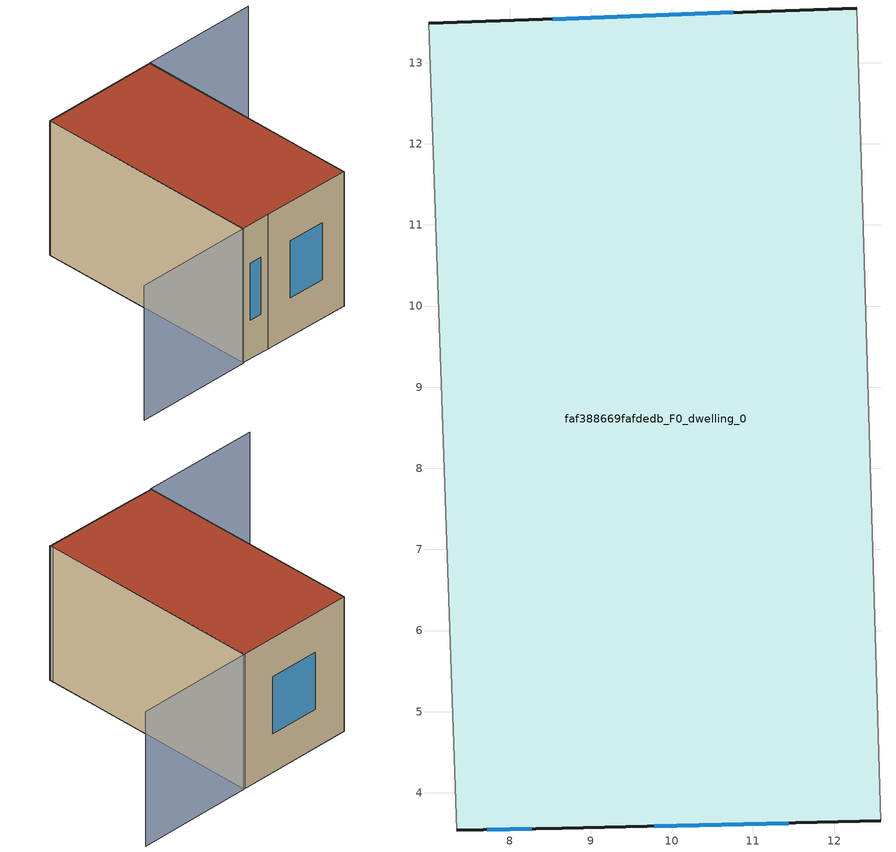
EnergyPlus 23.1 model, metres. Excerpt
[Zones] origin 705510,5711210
faf388669fafdedb_F0_dwelling_0
 floor ground (EU_floor_Construction): 12.57,3.65 12.28,13.67 7.01,13.48 7.35,3.54 8.65,3.56 z0
 wall outside (EU_wall_Construction): 12.57,3.65 8.65,3.56 7.35,3.54 / 7.01,13.48 12.28,13.67 z0:6
 wall adiabatic (EU_wall_Construction): 12.28,13.67 12.57,3.65 / 7.35,3.54 7.01,13.48 z0:6
 window (EU_Window_Construction): 11.44,3.63 9.78,3.59 / 8.27,3.55 7.72,3.55 / 8.53,13.54 10.75,13.62 z1.73:4.27
 roof outside (EU_roof_Construction): 12.28,13.67 12.57,3.65 8.65,3.56 7.35,3.54 7.01,13.48 z6
shading: 7.01,13.48 7.35,3.53 / 7.35,3.53 2.18,3.36 / 12.57,3.64 12.22,13.67 / 12.22,13.67 17.41,13.86 z0:6
[Building]
EU S2 Campaign: North Axis=0; Terrain=City; Solar Distribution=FullExterior
[Site:Location]
London: Latitude=51.5; Longitude=-0.5; Time Zone=0; Elevation=25
[SizingPeriod:WeatherFileDays]
AnnualSizingPeriod: Begin Month=1; Begin Day of Month=1; End Month=12; End Day of Month=31; Day of Week for Start Day=Monday; Use Weather File Daylight Saving Period=No; Use Weather File Rain and Snow Indicators=No
[MATERIAL]
EU_InternalMass_Material: Roughness=MediumRough; Thickness=0.1; Conductivity=1; Density=1800; Specific Heat=900; Thermal Absorptance=0.9; Solar Absorptance=0.7; Visible Absorptance=0.7
[MATERIAL:NOMASS] Roughness=MediumRough; Thermal Absorptance=0.9; Solar Absorptance=0.7; Visible Absorptance=0.7
Name | Thermal Resistance
EU_wall_NoMass | 0.724719
EU_roof_NoMass | 2.98947
EU_floor_NoMass | 2.39157
[WINDOWMATERIAL:SIMPLEGLAZINGSYSTEM]
EU_Window_SimpleGlazing: UFactor=2.63425; Solar Heat Gain Coefficient=0.76; Visible Transmittance=0.76
[CONSTRUCTION]
EU_wall_Construction: EU_wall_NoMass
EU_roof_Construction: EU_roof_NoMass
EU_floor_Construction: EU_floor_NoMass
EU_InternalMass_Construction: EU_InternalMass_Material
EU_Window_Construction: EU_Window_SimpleGlazing
[ZONE]
faf388669fafdedb_F0_dwelling_0: Type=1; Multiplier=1; Ceiling Height=autocalculate; Volume=314.856; Floor Area=autocalculate; Part of Total Floor Area=Yes
[INTERNALMASS]
faf388669fafdedb_F0_dwelling_0_EU_InternalMass: Construction=EU_InternalMass_Construction; Zone or ZoneList=faf388669fafdedb_F0_dwelling_0; Surface Area=52.4761
[OTHEREQUIPMENT]
EU_Step8_InternalGain_faf388669fafdedb_F0_dwelling_0_f000: Fuel Type=Electricity; Zone or ZoneList or Space or SpaceList=faf388669fafdedb_F0_dwelling_0; Schedule=EU_Step8_GainSchedule_faf388669fafdedb_F0_dwelling_0_f000; Design Level Calculation Method=Watts/Area; Power per Zone Floor Area=1; Fraction Latent=0; Fraction Radiant=0; Fraction Lost=0; Carbon Dioxide Generation Rate=0; EndUse Subcategory=EU_Step8_InternalGains
[ZONEVENTILATION:DESIGNFLOWRATE]
EU_ConstantAir_faf388669fafdedb_F0_dwelling_0: Zone or ZoneList or Space or SpaceList=faf388669fafdedb_F0_dwelling_0; Schedule=EU_AlwaysOn; Design Flow Rate Calculation Method=AirChanges/Hour; Air Changes per Hour=0.418135; Ventilation Type=Natural; Fan Pressure Rise=0; Fan Total Efficiency=1; Constant Term Coefficient=1; Temperature Term Coefficient=0; Velocity Term Coefficient=0; Velocity Squared Term Coefficient=0; Minimum Indoor Temperature=-100; Maximum Indoor Temperature=100; Delta Temperature=-100; Minimum Outdoor Temperature=-100; Maximum Outdoor Temperature=100; Maximum Wind Speed=40
[HVACTEMPLATE:THERMOSTAT]
EU_HeatOnly_faf388669fafdedb_F0_dwelling_0: Constant Heating Setpoint=20; Constant Cooling Setpoint=50
[HVACTEMPLATE:ZONE:IDEALLOADSAIRSYSTEM]
faf388669fafdedb_F0_dwelling_0: Template Thermostat=EU_HeatOnly_faf388669fafdedb_F0_dwelling_0; System Availability Schedule=EU_AlwaysOn; Maximum Heating Supply Air Temperature=50; Minimum Cooling Supply Air Temperature=13; Maximum Heating Supply Air Humidity Ratio=0.0156; Minimum Cooling Supply Air Humidity Ratio=0.0077; Heating Limit=NoLimit; Cooling Limit=NoLimit; Heating Availability Schedule=EU_AlwaysOn; Cooling Availability Schedule=EU_CoolingOff; Dehumidification Control Type=ConstantSensibleHeatRatio; Cooling Sensible Heat Ratio=0.7; Dehumidification Setpoint=60; Humidification Control Type=None; Humidification Setpoint=30; Outdoor Air Method=None; Outdoor Air Flow Rate per Person=0.00944; Outdoor Air Flow Rate per Zone Floor Area=0; Outdoor Air Flow Rate per Zone=0; Demand Controlled Ventilation Type=None; Outdoor Air Economizer Type=NoEconomizer; Heat Recovery Type=None; Sensible Heat Recovery Effectiveness=0.7; Latent Heat Recovery Effectiveness=0.65
[SIZING:ZONE]
faf388669fafdedb_F0_dwelling_0: Zone Cooling Design Supply Air Temperature Input Method=SupplyAirTemperature; Zone Cooling Design Supply Air Temperature=13; Zone Heating Design Supply Air Temperature Input Method=SupplyAirTemperature; Zone Heating Design Supply Air Temperature=50; Zone Cooling Design Supply Air Humidity Ratio=0.008; Zone Heating Design Supply Air Humidity Ratio=0.008; Cooling Design Air Flow Method=DesignDay; Cooling Design Air Flow Rate=0; Cooling Minimum Air Flow per Zone Floor Area=0.000762; Cooling Minimum Air Flow=0; Cooling Minimum Air Flow Fraction=0.2; Heating Design Air Flow Method=DesignDay; Heating Design Air Flow Rate=0; Heating Maximum Air Flow per Zone Floor Area=0.002032; Heating Maximum Air Flow=0.141576; Heating Maximum Air Flow Fraction=0.3; Account for Dedicated Outdoor Air System=No; Dedicated Outdoor Air System Control Strategy=NeutralSupplyAir; Dedicated Outdoor Air Low Setpoint Temperature for Design=autosize; Dedicated Outdoor Air High Setpoint Temperature for Design=autosize; Zone Load Sizing Method=Sensible Load Only No Latent Load; Zone Latent Cooling Design Supply Air Humidity Ratio Input Method=HumidityRatioDifference; Zone Cooling Design Supply Air Humidity Ratio Difference=0.005; Zone Latent Heating Design Supply Air Humidity Ratio Input Method=HumidityRatioDifference; Zone Humidification Design Supply Air Humidity Ratio Difference=0.005
[SCHEDULE:CONSTANT]
Name | Hourly Value
EU_AlwaysOn | 1
EU_CoolingOff | 0
[SCHEDULE:FILE]
EU_Step8_GainSchedule_faf388669fafdedb_F0_dwelling_0_f000: File=../../schedules/faf388669fafdedb/faf388669fafdedb_F0_dwelling_0_f000_gain.csv; Column Number=1; Rows to Skip at Top=0; Number of Hours of Data=8760; Column Separator=Comma; Interpolate to Timestep=No; Minutes per Item=60; Adjust Schedule for Daylight Savings=Yes
